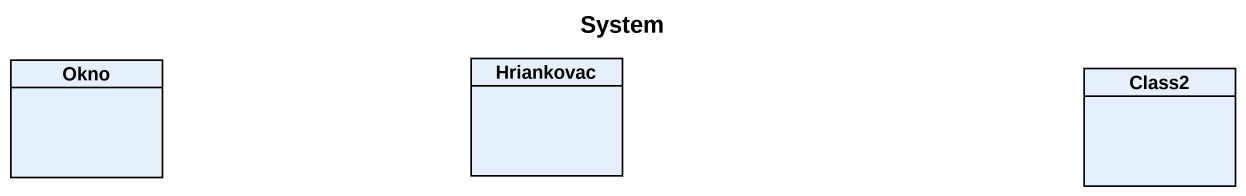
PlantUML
@startuml
title System
hide circle
hide empty members
class Okno
class Hriankovac
class Class2
@enduml
